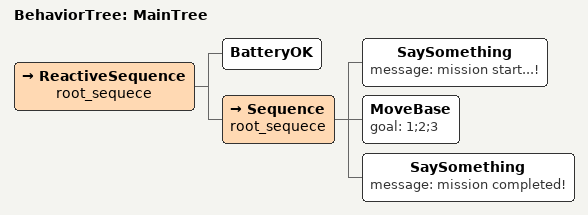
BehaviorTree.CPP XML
<root BTCPP_format="4">
    <BehaviorTree ID="MainTree">
        <ReactiveSequence name="root_sequece">
            <BatteryOK />
            <Sequence name="root_sequece">
                <SaySomething message="mission start...!"/>
                <MoveBase goal="1;2;3" />
                <SaySomething message="mission completed!"/>
            </Sequence>
        </ReactiveSequence>
    </BehaviorTree>
</root>
